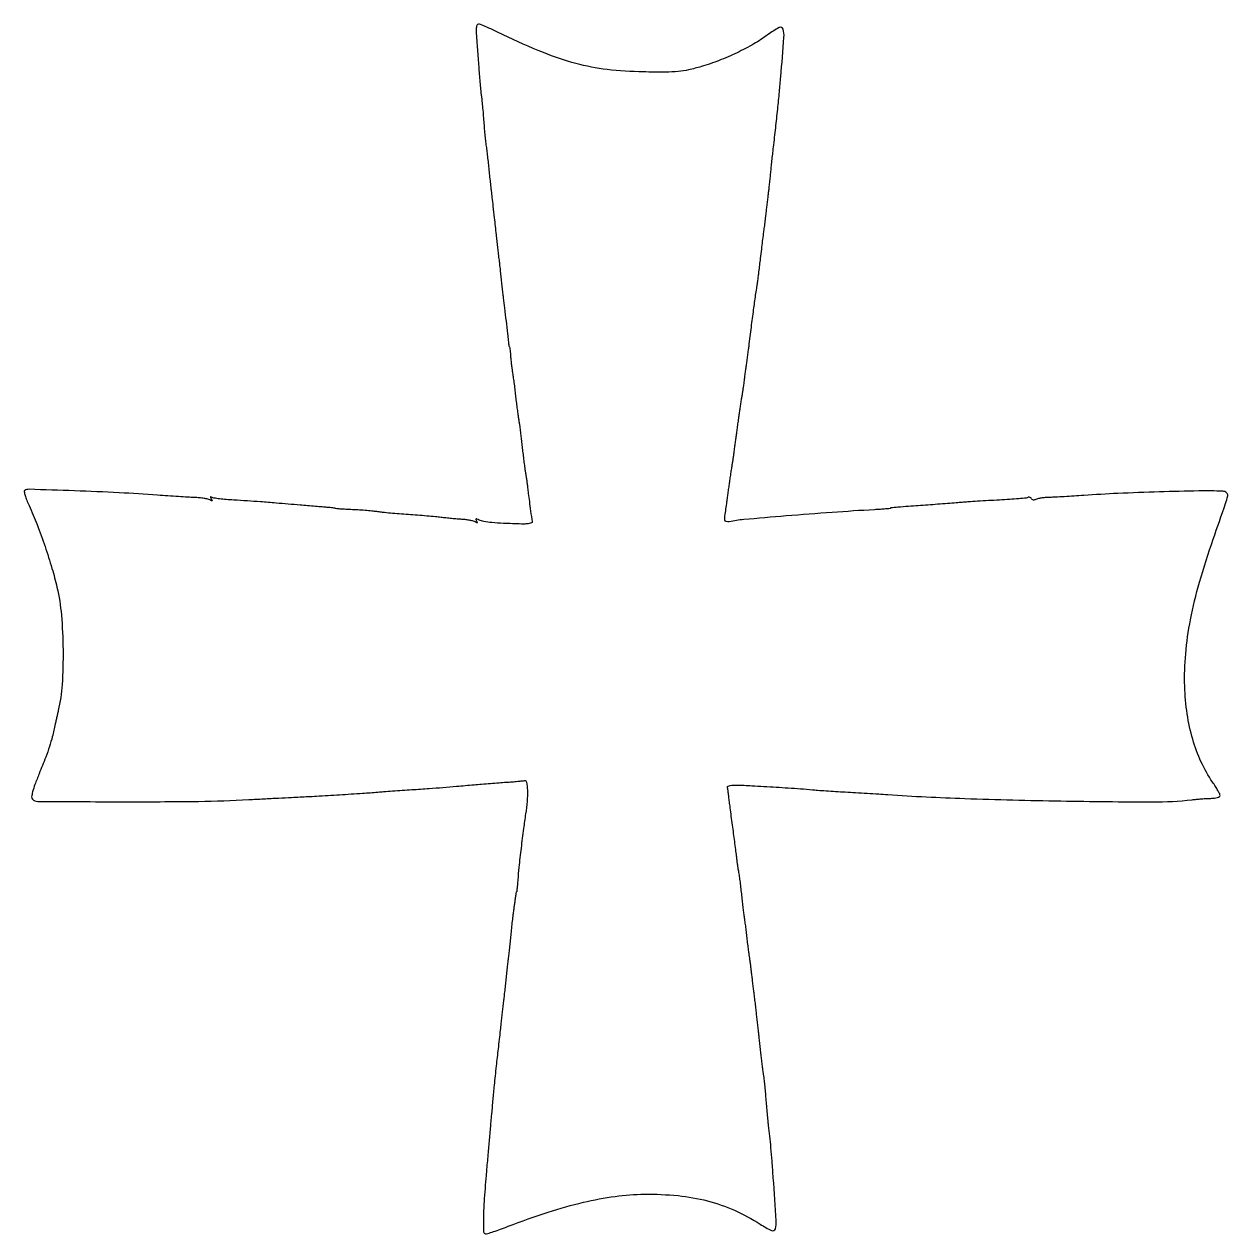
# Model space of a CAD drawing. Extents: x 1 to 495, y 0 to 497.
import ezdxf

# ---------------------------------------------------------------- set-up
doc = ezdxf.new("R2010")
doc.units = 0

msp = doc.modelspace()

# ---------------------------------------------------------------- linework, layer by layer
msp.add_lwpolyline([(186.49311, 491.75, -0.001637), (186.699706, 489.20026, -0.000698), (186.960187, 485.787522, -0.000691), (187.227853, 482.147371, -0.000908), (187.4615, 478.824542, 0.002882), (187.697898, 475.642135, 0.002787), (187.973398, 472.427165, 0.002753), (188.247241, 469.600132, 0.010237), (188.465922, 467.824542, -0.009662), (188.685667, 466.057051, -0.002658), (188.96286, 463.267708, -0.002685), (189.24322, 460.103154, -0.002802), (189.485367, 456.980422, 0.00265), (189.718947, 453.956242, 0.003097), (189.973676, 451.087972, 0.00274), (190.217325, 448.665692, 0.018806), (190.38839, 447.480422, -0.013608), (190.56902, 446.314704, -0.002175), (190.850078, 444.025499, -0.002406), (191.156517, 441.325215, -0.002107), (191.451326, 438.5, 0.000958), (191.7472, 435.600001, 0.000933), (192.056806, 432.675, 0.000919), (192.33841, 430.105488, 0.003481), (192.528673, 428.5, -0.002412), (192.855087, 425.795126, -0.001081), (193.25937, 422.236148, -0.00077), (193.789314, 417.411804, -0.000272), (194.533987, 410.5, 0.001122), (194.805498, 408.019531, 0.001106), (195.089448, 405.528125, 0.001086), (195.347795, 403.346405, 0.004243), (195.521797, 402, -0.004559), (195.694934, 400.653573, -0.001167), (195.950115, 398.471875, -0.001189), (196.229629, 395.980469, -0.001206), (196.495889, 393.5, 0.000879), (196.764421, 390.982848, 0.000796), (197.050779, 388.38125, 0.000796), (197.314633, 386.052305, 0.002546), (197.501016, 384.5, -0.001403), (198.0093, 380.34698, -0.000658), (198.644607, 374.972447, -0.000576), (199.240932, 369.818634, -0.003065), (199.54628, 367, 0.007657), (199.65903, 366.041508, 0.012553), (199.787224, 365.234375, 0.006186), (199.917812, 364.573157, 0.354704), (200.007961, 364.5, -0.373186), (200.096684, 364.423065, -0.00329), (200.226363, 363.471875, -0.009091), (200.351998, 362.341981, -0.005498), (200.461692, 361, 0.00724), (200.597513, 359.406764, 0.00422), (200.804178, 357.5, 0.004218), (201.043436, 355.593449, 0.007121), (201.280216, 354, -0.005953), (201.545044, 352.24599, -0.002193), (201.878307, 349.765625, -0.002173), (202.218599, 347.053687, -0.002612), (202.514239, 344.5, 0.002611), (202.805649, 341.982848, 0.002357), (203.133065, 339.38125, 0.00236), (203.448456, 337.052736, 0.007496), (203.690027, 335.5, -0.003703), (203.907424, 334.169185, -0.002494), (204.136768, 332.646875, -0.002512), (204.343915, 331.171785, -0.004984), (204.490592, 330, -0.000064), (204.645305, 328.653898, -0.000016), (204.89574, 326.471875, -0.000017), (205.181517, 323.980469, -0.000017), (205.465873, 321.5, 0.002495), (205.767082, 318.982848, 0.002252), (206.103479, 316.38125, 0.002255), (206.425935, 314.052717, 0.007164), (206.670848, 312.5, -0.004744), (206.893056, 311.134223, -0.002803), (207.13368, 309.5, -0.002804), (207.355629, 307.86563, -0.004808), (207.519951, 306.5, 0.003837), (207.788829, 304.228257, 0.001307), (208.213237, 300.933191, 0.00118), (208.744196, 296.966679, 0.000827), (209.360367, 292.5, -0.34799), (209.136047, 292.118051, -0.043354), (208.146616, 291.829947, -0.035923), (206.727373, 291.651789, -0.020551), (205, 291.631116, -0.003707), (197.61994, 291.900917, -0.012271), (192.769438, 292.233679, -0.016856), (189.463308, 292.654979, -0.077261), (187.629323, 293.251915, 0.012582), (186.69924, 293.694019, 0.174618), (186.334085, 293.720654, 0.451828), (186.237239, 293.519713, 0.038504), (186.533831, 292.94526, -0.021482), (186.84591, 292.388146, -0.343077), (186.80696, 292.189192, -0.307367), (186.593543, 292.163441, -0.019315), (186.013187, 292.49185, 0.074585), (185.253095, 292.817413, 0.016651), (183.87235, 293.129782, 0.016928), (182.23732, 293.385823, 0.015638), (180.544907, 293.53891, -0.005648), (178.627487, 293.673795, -0.003147), (176.294972, 293.879166, -0.003138), (173.937562, 294.116627, -0.005081), (171.936228, 294.351511, 0.007945), (169.633291, 294.608428, 0.002458), (166.159392, 294.922962, 0.002457), (162.271056, 295.236516, 0.0027), (158.5, 295.501495, -0.003325), (154.797657, 295.766295, -0.00337), (151.115625, 296.079243, -0.00328), (147.915541, 296.394144, -0.013763), (146, 296.648811, 0.014558), (144.188021, 296.886781, 0.004607), (141.471875, 297.138077, 0.004596), (138.43668, 297.362634, 0.005093), (135.5, 297.52276, -0.002547), (132.815894, 297.655412, -0.004239), (130.55625, 297.797854, -0.000724), (128.575342, 297.942478, -0.392608), (128.5, 298.023639, 0.373276), (128.428375, 298.106212, 0.002814), (127.471875, 298.237237, 0.008395), (126.341988, 298.366283, 0.005075), (125, 298.483031, -0.001275), (123.162058, 298.628859, -0.000369), (120.325, 298.86335, -0.000371), (117.128113, 299.132344, -0.000396), (114, 299.400381, 0.000646), (104.238895, 300.231859, 0.002047), (97.70332, 300.75314, 0.002785), (92.352247, 301.12794, 0.002428), (86.746763, 301.461867, -0.007716), (83.693196, 301.676203, -0.010336), (80.932853, 301.970398, -0.007761), (78.648943, 302.297775, -0.099244), (77.842255, 302.597492, 0.029885), (77.36252, 302.855737, 0.389208), (77.185448, 302.799354, 0.254156), (77.18021, 302.565766, 0.019558), (77.5, 302, -0.018525), (77.842798, 301.396441, -0.334386), (77.808276, 301.19028, -0.320837), (77.59665, 301.160766, -0.017806), (76.983885, 301.50996, 0.083819), (76.170962, 301.840631, 0.014985), (74.555944, 302.149749, 0.015815), (72.621185, 302.397818, 0.013695), (70.579376, 302.537915, -0.004135), (67.960357, 302.667372, -0.001309), (64.054567, 302.903093, -0.001307), (59.701071, 303.188704, -0.001453), (55.5, 303.487615, 0.005863), (39.712526, 304.471028, 0.00375), (21.349188, 305.260849, 0.000726), (2.648118, 305.897558, 0.147597), (0.881208, 305.426582, 0.314491), (0.679506, 304.959735, 0.018895), (1.062269, 303.391241, 0.022821), (1.716589, 301.434964, 0.014319), (2.649647, 299.209772, -0.014008), (5.941913, 291.371917, -0.009864), (9.219739, 282.390184, -0.009937), (12.094523, 273.425673, -0.015926), (14.148931, 265.659256, -0.035446), (15.945123, 254.230605, -0.018692), (16.629681, 239.875217, -0.018652), (16.246832, 225.713987, -0.040954), (14.669303, 215, 0.002218), (14.481177, 214.172779, 0.000501), (14.169201, 212.765625, 0.000519), (13.812576, 211.141407, 0.000504), (13.455696, 209.5, -0.008155), (12.228305, 204.243618, -0.017054), (11.06822, 200.206414, -0.014099), (9.50157, 195.807114, -0.004005), (6.819855, 189.060013, 0.007724), (5.09999, 184.637348, 0.024164), (4.135476, 181.596133, 0.031841), (3.72124, 179.500315, 0.233342), (4.040175, 178.560013, 0.197868), (6.268124, 177.632151, 0.000505), (40.787428, 177.531401, 0.003389), (72.264927, 177.684675, 0.011185), (93, 178.390268, -0.000485), (99.028117, 178.724664, -0.000463), (105.15, 179.052627, -0.000458), (110.556489, 179.332278, -0.001656), (114, 179.495793, 0.003327), (120.732694, 179.838049, 0.001216), (130.253705, 180.408832, 0.001195), (139.691304, 181.020314, 0.003794), (146, 181.492327, -0.002011), (148.355627, 181.677021, -0.000593), (151.96875, 181.941386, -0.000595), (156.032834, 182.229045, -0.00064), (160, 182.5, 0.000984), (167.09594, 182.989552, 0.001991), (172.680001, 183.408197, 0.001974), (178.290547, 183.873605, 0.00095), (185.479799, 184.51233, -0.001805), (188.603522, 184.784474, -0.001156), (192.232587, 185.078999, -0.001162), (195.788415, 185.350991, -0.002175), (198.666591, 185.551839, 0.002726), (201.13949, 185.727145, 0.003392), (203.436034, 185.918219, 0.002764), (205.361162, 186.102286, 0.025682), (206.186791, 186.22893, -0.427456), (207.085692, 185.608216, -0.030605), (207.413538, 182.251754, -0.029453), (207.310569, 177.718901, -0.018976), (206.683665, 172.5, 0.006851), (205.82057, 166.539196, 0.00285), (204.811683, 158.470627, 0.002726), (203.913551, 150.573423, 0.009689), (203.463827, 145.5, -0.003482), (203.317845, 143.582818, -0.00578), (203.164827, 141.96875, -0.001343), (203.012347, 140.572365, -0.381934), (202.931431, 140.5, 0.343295), (202.848642, 140.435564, 0.007671), (202.724681, 139.9125, 0.014025), (202.600956, 139.266758, 0.008609), (202.489743, 138.5, -0.001848), (202.353927, 137.46531, -0.000575), (202.14244, 135.9125, -0.000575), (201.902157, 134.178103, -0.000634), (201.665536, 132.5, 0.005202), (201.404365, 130.516923, 0.002017), (201.082356, 127.765625, 0.001996), (200.757372, 124.781653, 0.00247), (200.479541, 122, -0.001569), (200.21754, 119.328125, -0.001599), (199.940392, 116.675, -0.001551), (199.685033, 114.371043, -0.006644), (199.510282, 113, 0.005732), (199.332999, 111.629025, 0.001337), (199.068121, 109.325, 0.001379), (198.777706, 106.671875, 0.001352), (198.5, 104, -0.001242), (198.222891, 101.328125, -0.001267), (197.934264, 98.675, -0.001228), (197.671971, 96.370929, -0.005267), (197.497838, 95, 0.004823), (197.3256, 93.653556, 0.001235), (197.073342, 91.471875, 0.001258), (196.797852, 88.980469, 0.001277), (196.53629, 86.5, -0.001403), (196.233472, 83.635252, -0.000649), (195.824502, 79.9125, -0.000643), (195.384598, 76.001296, -0.000894), (194.979897, 72.5, 0.001842), (194.57787, 68.963043, 0.001258), (194.145905, 64.940625, 0.001267), (193.748978, 61.059991, 0.002559), (193.459633, 58, -0.000239), (193.209724, 55.219482, -0.000194), (192.939241, 52.23899, -0.000196), (192.687812, 49.492251, -0.00051), (192.50407, 47.515711, 0.000959), (192.319294, 45.508484, 0.000342), (192.062844, 42.640941, 0.000339), (191.78571, 39.493816, 0.0004), (191.527897, 36.515711, -0.000075), (191.262638, 33.428199, -0.000052), (190.962513, 29.94524, -0.000053), (190.674021, 26.605472, -0.000109), (190.448108, 24, 0.004831), (189.616039, 13.22195, 0.014797), (189.33918, 5.899912, 0.012603), (189.426055, 0.791075, 0.401904), (190.251246, 0, 0.07543), (191.096212, 0.128201, 0.004708), (193.508697, 0.902489, 0.006871), (196.372878, 1.895473, 0.00504), (199.52281, 3.072302, -0.013238), (215.970648, 8.911847, -0.020782), (230.413443, 12.957562, -0.023868), (243.421911, 15.376271, -0.031081), (255.5, 16.271246, -0.027537), (269.304423, 15.67399, -0.038822), (281.42589, 13.519525, -0.041266), (292.484482, 9.657495, -0.037967), (303.087547, 3.942232, 0.032227), (307.776333, 1.345063, 0.464119), (309.300361, 2.039696, 0.084815), (309.640634, 5.2732, 0.001467), (308.445599, 23, 0.001675), (307.941622, 29.835432, 0.003098), (307.479202, 35.384332, 0.003709), (307.017972, 40.136296, 0.004762), (306.519674, 44.5, -0.005515), (306.292895, 46.512879, -0.001986), (306.01324, 49.38125, -0.001969), (305.731666, 52.52677, -0.002337), (305.491308, 55.5, 0.003193), (305.254903, 58.363285, 0.003349), (304.985378, 61.178125, 0.003211), (304.720856, 63.604747, 0.014894), (304.517418, 65, -0.009215), (304.309437, 66.321143, -0.002621), (304.034918, 68.38125, -0.002638), (303.749382, 70.710942, -0.002792), (303.494029, 73, 0.000626), (303.240886, 75.362087, 0.000497), (302.961764, 77.9125, 0.000502), (302.69827, 80.276431, 0.00126), (302.5, 82, -0.00096), (302.304281, 83.692455, -0.000418), (302.050579, 85.940625, -0.000414), (301.785007, 88.329652, -0.000552), (301.54799, 90.5, 0.001515), (301.298842, 92.741402, 0.00096), (300.995436, 95.353125, 0.000963), (300.687551, 97.917334, 0.00178), (300.425886, 100, -0.000997), (300.175008, 101.971865, -0.000713), (299.901824, 104.179322, -0.00072), (299.647495, 106.283873, -0.001543), (299.458636, 107.908331, 0.002911), (299.276566, 109.437894, 0.00183), (299.046811, 111.223642, 0.001836), (298.80784, 112.979234, 0.003362), (298.598155, 114.408331, -0.005003), (298.37023, 115.998053, -0.001621), (298.064199, 118.354322, -0.001616), (297.740923, 120.976135, -0.001816), (297.447293, 123.5, 0.001893), (297.165207, 125.921381, 0.002162), (296.876613, 128.235209, 0.001953), (296.615554, 130.196667, 0.012258), (296.453797, 131.194328, -0.014972), (296.293056, 132.220962, -0.002013), (296.028551, 134.390113, -0.002323), (295.737278, 136.964412, -0.001954), (295.452028, 139.694328, 0.003214), (295.157435, 142.446561, 0.003617), (294.838104, 145.088334, 0.003316), (294.535298, 147.331827, 0.019519), (294.322936, 148.5, -0.01202), (294.130246, 149.476519, -0.0051), (293.916887, 150.79375, -0.005043), (293.717584, 152.20502, -0.006581), (293.565315, 153.5, 0.004908), (293.376486, 155.153607, 0.001099), (293.020706, 157.96875, 0.001141), (292.595373, 161.217186, 0.001103), (292.150546, 164.5, -0.00067), (291.682865, 167.929174, -0.000539), (291.188757, 171.61875, -0.000545), (290.739548, 175.029218, -0.001394), (290.423849, 177.5, 0.000446), (290.173685, 179.487845, 0.000564), (289.938714, 181.325, 0.000444), (289.738507, 182.865654, 0.004589), (289.649572, 183.5, -0.33435), (289.854544, 183.878016, -0.051075), (290.718937, 184.17076, -0.040158), (291.97722, 184.353489, -0.023538), (293.5, 184.379184, -0.006334), (299.571325, 184.118786, -0.001527), (309.619315, 183.529438, -0.001342), (319.62086, 182.88521, -0.00936), (324.5, 182.465904, 0.007049), (326.649303, 182.271182, 0.001827), (330.115625, 182.019081, 0.001858), (334.069531, 181.760793, 0.001894), (338, 181.533636, -0.000966), (342.220003, 181.297604, -0.000642), (347.059375, 181.01132, -0.000646), (351.756609, 180.721308, -0.001261), (355.5, 180.475851, 0.008422), (387.08784, 178.858555, 0.004357), (426.611452, 177.846638, 0.00322), (464.300578, 177.453027, 0.030136), (480.5, 178.365224, -0.007018), (482.30371, 178.550699, -0.004349), (484.426562, 178.720323, -0.004362), (486.525812, 178.851302, -0.007844), (488.25, 178.916683, 0.026956), (489.686842, 179.026258, 0.042104), (490.898438, 179.289787, 0.051175), (491.752687, 179.651549, 0.273517), (492, 180.069825, 0.116087), (491.849723, 180.708362, 0.011075), (491.098891, 182.135105, 0.013658), (490.107239, 183.812572, 0.010358), (488.932396, 185.598259, -0.043085), (484.248243, 193.845672, -0.037033), (480.766872, 203.197408, -0.03455), (478.513486, 213.602539, -0.02786), (477.502228, 225, -0.03046), (477.876744, 238.319095, -0.025515), (479.850049, 252.318715, -0.022362), (483.554403, 267.738488, -0.014084), (489.181994, 285.388778, 0.000751), (494.30466, 300.089054, 0.033441), (495.160124, 303.217079, 0.272802), (494.715814, 304.503552, 0.168404), (493.180194, 305.102576, 0.013673), (483.253783, 305.210855, 0.00344), (467.086353, 304.833789, 0.003696), (450.020044, 304.191937, 0.0066), (436, 303.375261, -0.001821), (432.032832, 303.106097, -0.001696), (427.96875, 302.859063, -0.001689), (424.355322, 302.663966, -0.005753), (422, 302.571928, 0.014326), (420.190586, 302.470128, 0.016534), (418.474985, 302.266888, 0.015745), (417.043137, 302.002684, 0.086713), (416.319098, 301.707644, -0.085913), (415.819785, 301.503253, -0.0944), (415.297616, 301.488163, -0.101022), (414.834161, 301.662987, -0.11428), (414.5, 302, 0.078605), (414.193809, 302.355898, 0.090632), (413.806321, 302.579138, 0.10078), (413.399288, 302.636923, 0.12406), (413.034731, 302.521465, -0.113583), (412.385038, 302.300831, -0.002855), (409.262299, 302.001795, -0.005983), (405.572912, 301.714204, -0.004026), (401.35383, 301.470173, 0.001496), (396.868379, 301.233497, 0.001479), (392.366437, 300.969082, 0.00145), (388.426128, 300.714482, 0.005706), (386, 300.522817, -0.002431), (383.644332, 300.321187, -0.000717), (380.03125, 300.034833, -0.000719), (375.967166, 299.724478, -0.000774), (372, 299.433438, 0.000672), (363.987577, 298.847275, 0.003631), (359.637813, 298.491404, 0.001274), (356.650674, 298.217492, 0.386945), (356.5, 298.051946, -0.389176), (356.431251, 297.976998, -0.000697), (354.590625, 297.820463, -0.004159), (352.492377, 297.662529, -0.0025), (350, 297.508284, 0.003618), (332.671846, 296.397034, 0.002767), (313.736495, 294.939727, 0.001717), (296.29629, 293.44004, 0.026931), (290.379365, 292.587723, -0.112427), (289.130589, 292.62145, -0.309363), (288.57874, 293.250862, -0.063121), (288.589298, 294.928746, -0.002748), (289.396965, 300.75, 0.00107), (289.595232, 302.144607, 0.000369), (289.875967, 304.160937, 0.000367), (290.182162, 306.384083, 0.000426), (290.470171, 308.5, -0.002062), (290.767777, 310.634139, -0.00169), (291.102942, 312.9125, -0.001706), (291.425323, 315.005139, -0.004509), (291.674673, 316.5, 0.004141), (291.897667, 317.830821, 0.002791), (292.131098, 319.353125, 0.002811), (292.3404, 320.828225, 0.005582), (292.486644, 322, -0.003247), (292.638529, 323.265009, -0.001127), (292.873541, 325.0875, -0.001119), (293.141428, 327.093845, -0.001302), (293.40534, 329, 0.000081), (293.68917, 331.013778, 0.000052), (294.018258, 333.353125, 0.000052), (294.34019, 335.645045, 0.000097), (294.600183, 337.5, -0.002069), (294.852596, 339.250626, -0.001481), (295.148756, 341.20625, -0.001495), (295.441965, 343.067472, -0.003214), (295.681487, 344.5, 0.003993), (295.90187, 345.830819, 0.002691), (296.133099, 347.353125, 0.00271), (296.340881, 348.828221, 0.00538), (296.486644, 350, -0.003536), (296.637499, 351.250334, -0.001299), (296.867618, 353.014063, -0.001287), (297.128986, 354.939612, -0.001545), (297.385176, 356.75, 0.001454), (297.654396, 358.649973, 0.000937), (297.955834, 360.853125, 0.000942), (298.242543, 363.008919, 0.001776), (298.464473, 364.75, -0.000967), (299.441456, 372.514671, -0.001238), (300.372669, 379.660956, -0.001112), (301.175189, 385.601604, -0.007737), (301.619093, 388.5, 0.004771), (301.844611, 389.916291, 0.002353), (302.105569, 391.720312, 0.002335), (302.358886, 393.595423, 0.003407), (302.563093, 395.25, -0.000378), (303.209351, 400.760582, -0.001063), (303.672767, 404.615956, -0.001409), (304.070204, 407.78989, -0.001359), (304.490233, 411, 0.001592), (304.75731, 413.048568, 0.000936), (305.064317, 415.5, 0.000936), (305.362017, 417.951496, 0.001598), (305.600253, 420, -0.000653), (305.826546, 421.978398, -0.000458), (306.086387, 424.20625, -0.000462), (306.339185, 426.339634, -0.000964), (306.540735, 428, 0.002697), (306.740238, 429.692518, 0.001177), (306.987582, 431.940625, 0.001165), (307.23911, 434.329657, 0.001555), (307.455682, 436.5, -0.001654), (307.683266, 438.776119, -0.000969), (307.970062, 441.5, -0.000969), (308.267531, 444.223816, -0.001649), (308.528178, 446.5, 0.00159), (309.441436, 454.46709, 0.001784), (310.268616, 462.140518, 0.001908), (310.979344, 469.224151, 0.002886), (311.538855, 475.39586, 0.002169), (312.841246, 491.580111, 0.095419), (312.454669, 494.947486, 0.473032), (310.841283, 495.596673, 0.033036), (306.131879, 492.596808, -0.028171), (300.445409, 488.896372, -0.018744), (293.555996, 485.282601, -0.01828), (286.154961, 482.074278, -0.021327), (278.906366, 479.59275, -0.016565), (273.64746, 478.227133, -0.032211), (269.36452, 477.551155, -0.022744), (264.161939, 477.308237, -0.004712), (255, 477.383794, -0.024696), (240.193517, 478.378083, -0.0358), (227.325191, 480.826257, -0.032196), (213.974926, 485.30883, -0.015579), (197.510568, 492.650755, 0.005006), (193.976819, 494.316991, 0.007104), (190.798895, 495.722409, 0.004296), (188.108324, 496.839677, 0.096547), (187.285775, 497, 0.272984), (186.748975, 496.683326, 0.088979), (186.441274, 495.777146, 0.045707), (186.349279, 494.206399, 0.012819)], format="xyb", close=True)

doc.saveas('drawing.dxf')
